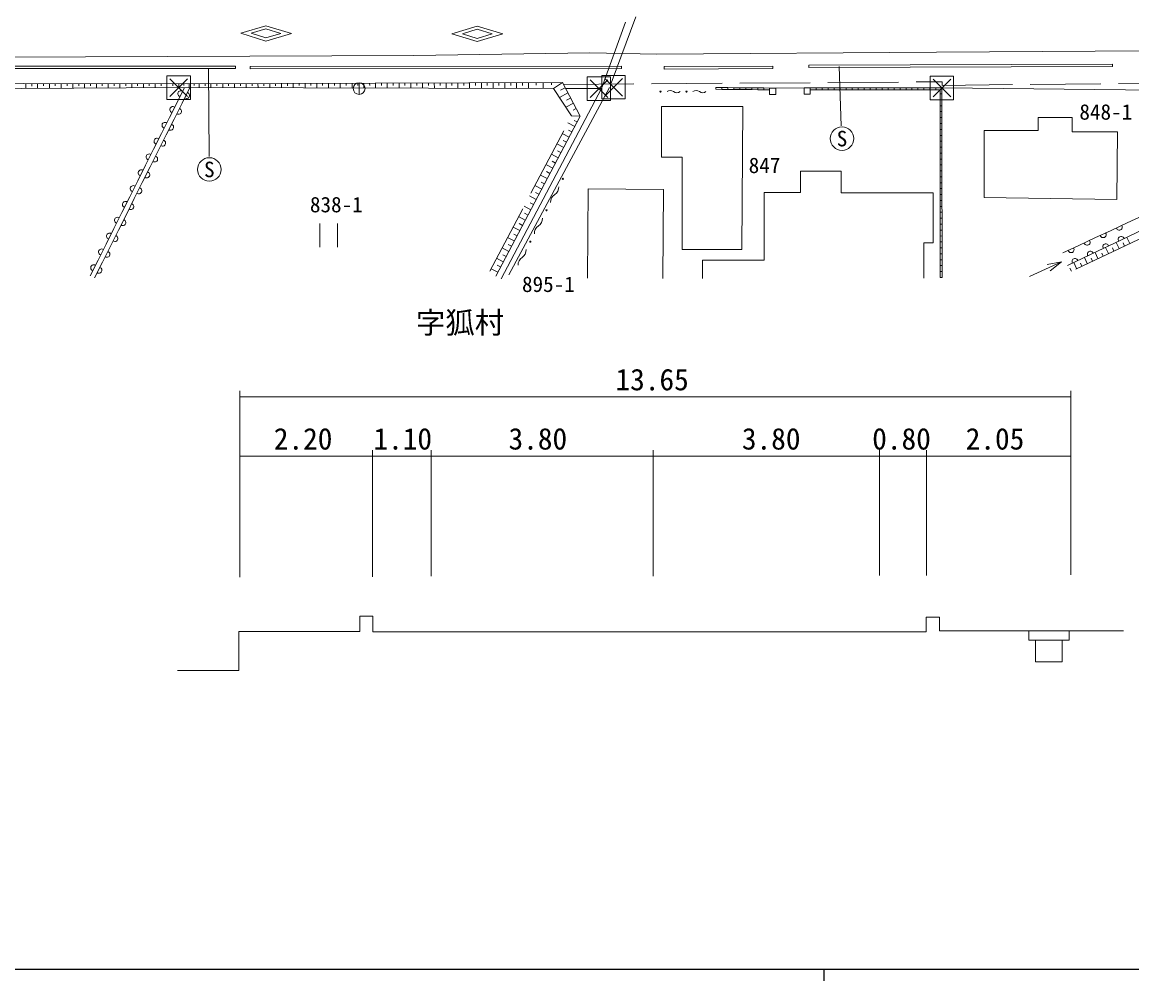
# Model space of a CAD drawing. Units: millimetres, scale not verified. Extents: x 40000 to 680000, y 20000 to 380000.
# Drawn here: x 199811 to 294206, y 204000 to 285534 of the extents above; entities that cross this region are included whole.
import ezdxf
from ezdxf.enums import TextEntityAlignment as Align

# ---------------------------------------------------------------- set-up
doc = ezdxf.new("R2010")
doc.units = ezdxf.units.MM
doc.header["$LTSCALE"] = 1000
doc.linetypes.add('DASHED', pattern=[7.5, 6, -1.5])
for name, color, linetype, lineweight in [('M-BGD', 7, 'Continuous', 13), ('M-BGD-EXST', 7, 'Continuous', 13), ('M-STR-HTXT', 7, 'Continuous', 13), ('M-STR-STRC', 7, 'Continuous', 13), ('M-TTL-BAND', 7, 'Continuous', 25)]:
    doc.layers.add(name, color=color, linetype=linetype, lineweight=lineweight)
doc.layers.add('M-BMK-HTXT', color=7, linetype='Continuous')
doc.styles.add('ＭＳ ゴシック', font='')
doc.styles.get('ＭＳ ゴシック').set_extended_font_data('MS Gothic')

msp = doc.modelspace()

# ---------------------------------------------------------------- linework, layer by layer
at = {"layer": 'M-BGD', "linetype": 'DASHED'}
for p, q in [((249098, 279899), (253972, 293323)), ((254604, 293017), (249783, 279981)), ((245848, 280239), (278065, 280465)), ((278067, 280161), (278065, 280465))]:
    msp.add_line(p, q, dxfattribs=at)
at = {"layer": 'M-BGD'}
for p, q in [((187404, 281814), (217968, 281787)), ((187404, 281614), (217968, 281587)), ((217968, 281787), (217968, 281587)), ((219215, 281769), (250807, 281786)), ((219215, 281769), (219215, 281569)), ((219215, 281569), (250807, 281586)), ((250807, 281786), (250807, 281586)), ((254417, 281752), (263661, 281803)), ((254417, 281752), (254418, 281552)), ((254418, 281552), (263662, 281603)), ((263661, 281803), (263662, 281603)), ((266723, 281871), (292557, 281953)), ((266723, 281871), (266723, 281671)), ((266723, 281671), (292558, 281753)), ((292557, 281953), (292558, 281753)), ((231370, 280353), (231371, 280141)), ((231870, 280355), (231872, 279927)), ((232370, 280357), (232371, 280141)), ((232870, 280359), (232872, 279924)), ((233370, 280360), (233371, 280142)), ((233870, 280362), (233872, 279922)), ((234370, 280364), (234371, 280142)), ((234870, 280365), (234872, 279920)), ((235370, 280367), (235371, 280143)), ((235870, 280369), (235872, 279917)), ((236370, 280371), (236371, 280143)), ((236870, 280372), (236872, 279915)), ((237370, 280374), (237371, 280144)), ((237870, 280376), (237872, 279913)), ((238370, 280377), (238371, 280145)), ((238870, 280379), (238872, 279911)), ((239370, 280381), (239371, 280145)), ((239870, 280383), (239872, 279908)), ((240370, 280384), (240371, 280146)), ((240870, 280386), (240872, 279906)), ((241370, 280388), (241371, 280146)), ((241870, 280390), (241872, 279904)), ((242370, 280391), (242371, 280147)), ((242870, 280393), (242872, 279901)), ((243524, 280184), (243523, 280395)), ((244122, 279899), (244120, 280397)), ((244839, 280196), (244838, 280400)), ((245009, 279896), (245761, 280403)), ((200124, 280316), (200124, 279892)), ((200624, 280315), (200624, 280105)), ((201124, 280314), (201124, 279898)), ((201624, 280313), (201624, 280107)), ((202124, 280312), (202124, 279904)), ((202624, 280311), (202624, 280109)), ((203124, 280311), (203124, 279910)), ((203624, 280310), (203624, 280111)), ((204124, 280309), (204124, 279916)), ((204624, 280308), (204624, 280114)), ((205124, 280307), (205124, 279922)), ((205624, 280307), (205624, 280116)), ((206124, 280306), (206124, 279928)), ((206624, 280305), (206624, 280118)), ((207124, 280304), (207124, 279934)), ((207624, 280303), (207624, 280120)), ((208124, 280303), (208124, 279940)), ((208624, 280302), (208624, 280122)), ((209124, 280301), (209124, 279946)), ((209624, 280300), (209624, 280124)), ((210124, 280299), (210124, 279952)), ((210624, 280299), (210624, 280127)), ((211124, 280298), (211124, 279958)), ((211624, 280297), (211624, 280129)), ((212124, 280296), (212124, 279964)), ((212624, 280295), (212624, 280131)), ((213011, 278760), (213616, 279968)), ((213124, 280294), (213124, 279970)), ((213411, 278650), (214071, 279967)), ((213563, 280154), (213562, 280294)), ((214001, 279968), (214001, 280294)), ((214436, 280146), (214435, 280295)), ((214870, 280297), (214871, 279966)), ((215370, 280298), (215371, 280131)), ((215870, 280300), (215871, 279963)), ((216370, 280302), (216371, 280132)), ((216870, 280304), (216871, 279961)), ((217370, 280305), (217371, 280133)), ((217870, 280307), (217871, 279959)), ((218370, 280309), (218371, 280133)), ((218870, 280310), (218871, 279956)), ((219370, 280312), (219371, 280134)), ((219870, 280314), (219871, 279954)), ((220370, 280316), (220371, 280134)), ((220870, 280317), (220871, 279952)), ((221370, 280319), (221371, 280135)), ((221870, 280321), (221871, 279949)), ((222370, 280322), (222371, 280135)), ((222870, 280324), (222871, 279947)), ((223370, 280326), (223371, 280136)), ((223870, 280328), (223871, 279945)), ((224370, 280329), (224371, 280137)), ((224870, 280331), (224871, 279943)), ((225370, 280333), (225371, 280137)), ((225870, 280335), (225872, 279940)), ((226370, 280336), (226371, 280138)), ((226870, 280338), (226872, 279938)), ((227370, 280340), (227371, 280138)), ((227870, 280341), (227872, 279936)), ((228370, 280343), (228371, 280139)), ((228870, 280345), (228872, 279933)), ((229370, 280347), (229371, 280139)), ((229870, 280348), (229872, 279931)), ((230370, 280350), (230371, 280140)), ((230870, 280352), (230872, 279929)), ((240551, 263696), (249098, 279899)), ((249783, 279981), (241202, 264033)), ((246229, 279519), (245508, 279138)), ((245995, 279961), (245614, 279759)), ((249098, 279899), (246031, 279893)), ((258832, 279975), (258830, 279825)), ((259337, 279820), (258830, 279825)), ((259339, 279970), (258832, 279975)), ((259337, 279820), (259339, 279970)), ((259845, 279816), (259337, 279820)), ((259846, 279966), (259339, 279970)), ((259845, 279816), (259846, 279966)), ((260352, 279811), (259845, 279816)), ((260353, 279961), (259846, 279966)), ((260352, 279811), (260353, 279961)), ((260859, 279806), (260352, 279811)), ((260860, 279956), (260353, 279961)), ((260859, 279806), (260860, 279956)), ((261366, 279801), (260859, 279806)), ((261368, 279951), (260860, 279956)), ((261366, 279801), (261368, 279951)), ((261873, 279796), (261366, 279801)), ((261875, 279946), (261368, 279951)), ((261873, 279796), (261875, 279946)), ((262381, 279792), (261873, 279796)), ((262382, 279942), (261875, 279946)), ((262381, 279792), (262382, 279942)), ((262888, 279787), (262381, 279792)), ((262889, 279937), (262382, 279942)), ((262888, 279787), (262889, 279937)), ((262888, 279787), (263396, 279782)), ((262889, 279937), (263396, 279932)), ((263926, 279932), (263396, 279932)), ((263396, 279932), (263396, 279392)), ((263926, 279932), (266323, 279942)), ((263926, 279392), (263926, 279932)), ((266853, 279942), (266323, 279942)), ((266323, 279942), (266323, 279402)), ((266853, 279402), (266853, 279942)), ((266853, 279792), (266853, 279942)), ((266853, 279942), (267362, 279941)), ((266853, 279792), (267362, 279791)), ((267362, 279791), (267362, 279941)), ((267362, 279941), (267871, 279941)), ((267362, 279791), (267871, 279791)), ((267871, 279791), (267871, 279941)), ((267871, 279941), (268380, 279941)), ((267871, 279791), (268380, 279791)), ((268380, 279791), (268380, 279941)), ((268380, 279941), (268889, 279941)), ((268380, 279791), (268889, 279791)), ((268889, 279791), (268889, 279941)), ((268889, 279941), (269398, 279941)), ((268889, 279791), (269398, 279791)), ((269398, 279791), (269398, 279941)), ((269398, 279941), (269907, 279941)), ((269398, 279791), (269907, 279791)), ((269907, 279791), (269907, 279941)), ((269907, 279941), (270416, 279941)), ((269907, 279791), (270416, 279791)), ((270416, 279791), (270416, 279941)), ((270416, 279941), (270925, 279941)), ((270416, 279791), (270925, 279791)), ((270925, 279791), (270925, 279941)), ((270925, 279941), (271434, 279941)), ((270925, 279791), (271434, 279791)), ((271434, 279791), (271434, 279941)), ((271434, 279941), (271943, 279941)), ((271434, 279791), (271943, 279791)), ((271943, 279791), (271943, 279941)), ((271943, 279941), (272452, 279941)), ((271943, 279791), (272452, 279791)), ((272452, 279791), (272452, 279941)), ((272452, 279941), (272961, 279941)), ((272452, 279791), (272961, 279791)), ((272961, 279791), (272961, 279941)), ((272961, 279941), (273470, 279940)), ((272961, 279791), (273470, 279790)), ((273470, 279790), (273470, 279940)), ((273470, 279940), (273979, 279940)), ((273470, 279790), (273979, 279790)), ((273979, 279790), (273979, 279940)), ((273979, 279940), (274488, 279940)), ((273979, 279790), (274488, 279790)), ((274488, 279790), (274488, 279940)), ((274488, 279940), (274997, 279940)), ((274488, 279790), (274997, 279790)), ((274997, 279790), (274997, 279940)), ((274997, 279940), (275506, 279940)), ((274997, 279790), (275506, 279790)), ((275506, 279790), (275506, 279940)), ((275506, 279940), (276015, 279940)), ((275506, 279790), (276015, 279790)), ((276015, 279790), (276015, 279940)), ((276015, 279940), (276524, 279940)), ((276015, 279790), (276524, 279790)), ((276524, 279790), (276524, 279940)), ((276524, 279940), (277033, 279940)), ((276524, 279790), (277033, 279790)), ((277033, 279790), (277033, 279940)), ((277033, 279940), (277542, 279940)), ((277033, 279790), (277542, 279790)), ((277542, 279790), (277542, 279940)), ((277542, 279940), (278051, 279940)), ((277542, 279790), (277901, 279790)), ((277901, 279790), (278051, 279940)), ((277901, 279436), (277901, 279790)), ((277901, 279436), (278051, 279436)), ((277901, 279436), (277902, 278932)), ((278051, 279940), (307479, 279649)), ((278051, 279940), (278051, 279436)), ((278051, 279436), (278052, 278932)), ((212336, 277414), (213011, 278760)), ((213411, 278650), (212734, 277298)), ((246697, 278635), (246061, 278298)), ((246463, 279077), (246124, 278898)), ((263396, 279392), (263926, 279392)), ((266323, 279402), (266853, 279402)), ((277902, 278932), (278052, 278932)), ((277902, 278932), (277902, 278429)), ((278052, 278932), (278052, 278429)), ((247280, 277533), (246544, 277564)), ((246681, 278052), (246930, 278196)), ((277902, 278429), (278052, 278429)), ((277902, 278429), (277903, 277925)), ((277903, 277925), (278053, 277925)), ((277903, 277925), (277903, 277421)), ((278052, 278429), (278053, 277925)), ((278053, 277925), (278053, 277421)), ((211662, 276068), (212336, 277414)), ((212734, 277298), (212057, 275947)), ((246813, 276649), (246226, 276960)), ((247024, 277049), (246779, 277185)), ((277903, 277421), (278053, 277421)), ((277903, 277421), (277903, 276918)), ((277903, 276918), (278053, 276918)), ((277903, 276918), (277904, 276414)), ((278053, 277421), (278053, 276918)), ((278053, 276918), (278054, 276414)), ((210987, 274722), (211662, 276068)), ((212057, 275947), (211380, 274595)), ((246346, 275765), (245760, 276075)), ((246579, 276207), (246286, 276362)), ((277904, 276414), (278054, 276414)), ((277904, 276414), (277904, 275910)), ((277904, 275910), (278054, 275910)), ((277904, 275910), (277904, 275407)), ((278054, 276414), (278054, 275910)), ((278054, 275910), (278054, 275407)), ((210313, 273376), (210987, 274722)), ((245878, 274881), (245295, 275190)), ((246112, 275323), (245820, 275478)), ((277904, 275407), (278054, 275407)), ((277904, 275407), (277905, 274903)), ((277905, 274903), (278055, 274903)), ((277905, 274903), (277905, 274399)), ((278054, 275407), (278055, 274903)), ((278055, 274903), (278055, 274400)), ((211380, 274595), (210703, 273243)), ((245411, 273997), (244829, 274305)), ((245645, 274439), (245353, 274593)), ((277905, 274399), (278055, 274400)), ((277905, 274399), (277906, 273896)), ((277906, 273896), (278056, 273896)), ((277906, 273896), (277906, 273392)), ((278055, 274400), (278056, 273896)), ((278056, 273896), (278056, 273392)), ((209639, 272030), (210313, 273376)), ((210703, 273243), (210026, 271892)), ((244944, 273113), (244363, 273420)), ((244710, 272671), (244420, 272824)), ((245177, 273555), (244887, 273709)), ((277906, 273392), (278056, 273392)), ((277906, 273392), (277906, 272889)), ((277906, 272889), (278056, 272889)), ((277906, 272889), (277907, 272385)), ((278056, 273392), (278056, 272889)), ((278056, 272889), (278057, 272385)), ((208964, 270684), (209639, 272030)), ((210026, 271892), (209349, 270540)), ((244476, 272229), (243898, 272535)), ((244243, 271787), (243954, 271939)), ((277907, 272385), (278057, 272385)), ((277907, 272385), (277907, 271881)), ((277907, 271881), (278057, 271881)), ((277907, 271881), (277907, 271378)), ((278057, 272385), (278057, 271881)), ((278057, 271881), (278057, 271378)), ((244009, 271345), (243432, 271650)), ((243775, 270903), (243487, 271055)), ((247962, 271356), (247908, 263776)), ((254371, 271311), (247962, 271356)), ((254318, 263731), (254371, 271311)), ((277907, 271378), (278057, 271378)), ((277907, 271378), (277908, 270874)), ((278057, 271378), (278058, 270874)), ((208290, 269338), (208964, 270684)), ((209349, 270540), (208672, 269189)), ((243542, 270461), (242967, 270765)), ((243308, 270019), (243021, 270170)), ((277908, 270874), (278058, 270874)), ((277908, 270874), (277908, 270370)), ((277908, 270370), (278058, 270370)), ((277908, 270370), (277908, 269867)), ((278058, 270874), (278058, 270370)), ((278058, 270370), (278058, 269867)), ((207615, 267992), (208290, 269338)), ((208672, 269189), (207995, 267837)), ((243074, 269577), (242501, 269880)), ((242841, 269134), (242555, 269286)), ((277908, 269867), (278058, 269867)), ((277908, 269867), (277909, 269363)), ((277909, 269363), (278059, 269363)), ((277909, 269363), (277909, 268859)), ((278058, 269867), (278059, 269363)), ((278059, 269363), (278059, 268859)), ((293804, 268455), (295171, 269091)), ((242140, 267808), (241570, 268110)), ((242607, 268692), (242036, 268995)), ((242373, 268250), (242088, 268401)), ((277909, 268859), (278059, 268859)), ((277909, 268859), (277910, 268356)), ((277910, 268356), (278060, 268356)), ((277910, 268356), (277910, 267852)), ((278059, 268859), (278060, 268356)), ((278060, 268356), (278060, 267852)), ((292437, 267819), (293804, 268455)), ((206941, 266646), (207615, 267992)), ((207995, 267837), (207318, 266485)), ((241673, 266924), (241104, 267225)), ((241906, 267366), (241622, 267517)), ((277910, 267852), (278060, 267852)), ((277910, 267852), (277910, 267348)), ((277910, 267348), (278060, 267349)), ((277910, 267348), (277911, 266845)), ((278060, 267852), (278060, 267349)), ((278060, 267349), (278061, 266845)), ((289703, 266546), (291070, 267182)), ((291070, 267182), (292437, 267819)), ((293978, 267325), (292667, 266703)), ((294034, 266710), (293787, 267234)), ((295289, 267947), (293978, 267325)), ((206267, 265300), (206941, 266646)), ((207318, 266485), (206641, 265134)), ((241205, 266040), (240639, 266340)), ((241439, 266482), (241155, 266632)), ((277911, 266845), (278061, 266845)), ((277911, 266845), (277911, 266341)), ((277911, 266341), (278061, 266341)), ((277911, 266341), (277911, 265837)), ((278061, 266845), (278061, 266341)), ((278061, 266341), (278061, 265838)), ((288336, 265910), (289703, 266546)), ((292667, 266703), (291356, 266081)), ((292226, 265856), (291980, 266377)), ((292678, 266070), (292555, 266330)), ((293130, 266283), (292883, 266805)), ((293582, 266497), (293459, 266758)), ((205592, 263953), (206267, 265300)), ((240738, 265156), (240173, 265455)), ((240972, 265598), (240689, 265748)), ((277911, 265837), (278061, 265838)), ((277911, 265837), (277912, 265334)), ((277912, 265334), (278062, 265334)), ((277912, 265334), (277912, 264830)), ((278061, 265838), (278062, 265334)), ((278062, 265334), (278062, 264830)), ((290044, 265459), (288733, 264837)), ((291356, 266081), (290044, 265459)), ((290418, 265001), (290173, 265520)), ((290870, 265215), (290747, 265474)), ((291322, 265429), (291076, 265948)), ((291774, 265642), (291651, 265902)), ((206641, 265134), (205964, 263782)), ((240271, 264272), (239708, 264569)), ((240504, 264714), (240222, 264863)), ((277912, 264830), (278062, 264830)), ((277912, 264830), (277913, 264327)), ((277913, 264327), (278063, 264327)), ((277913, 264327), (277913, 263823)), ((278062, 264830), (278063, 264327)), ((278063, 264327), (278063, 263823)), ((288220, 265147), (285494, 263894)), ((288220, 265147), (287004, 264919)), ((288220, 265147), (287254, 264373)), ((288939, 264619), (289062, 264361)), ((289514, 264574), (289270, 265091)), ((289966, 264788), (289844, 265047)), ((277913, 263823), (278063, 263823))]:
    msp.add_line(p, q, dxfattribs=at)
for points in [[(245761, 280403), (213871, 280293), (185995, 280338)], [(245761, 280403), (247280, 277533), (240094, 263939)], [(186365, 279810), (213119, 279970), (245009, 279896)], [(289436, 264538), (307542, 273094), (328885, 277921), (330482, 279663)], [(257681, 263728), (257681, 265285), (262922, 265285), (262922, 271043), (266009, 271043), (266009, 272856), (269486, 272856), (269486, 271019), (277307, 271019), (277307, 266762), (276507, 266762), (276507, 263753)]]:
    msp.add_lwpolyline(points, dxfattribs=at)
at = {"layer": 'M-BGD', "linetype": 'DASHED'}
for points in [[(278067, 280161), (307481, 280453), (324848, 280697)], [(239595, 264356), (246544, 277564), (245009, 279896)]]:
    msp.add_lwpolyline(points, dxfattribs=at)
at = {"layer": 'M-BGD'}
for points in [[(254195, 278349), (254195, 274066), (255967, 274066), (255967, 266193), (261022, 266193), (261102, 278355)], [(281641, 276317), (281641, 270637), (292922, 270463), (292996, 276211), (289125, 276221), (289125, 277418), (286232, 277418), (286232, 276317)]]:
    msp.add_lwpolyline(points, close=True, dxfattribs=at)
for centre in [(254117, 279626), (256323, 279628), (245802, 272212), (244417, 269538), (243032, 266865)]:
    msp.add_circle(centre, 50, dxfattribs=at)
for centre, radius, start, end in [((213307, 279453), 255, 53.20488, 253.57005), ((213789, 279306), 256, 233.44094, 73.34454), ((254945, 279297), 430, 50.19446, 129.94895), ((255495, 279957), 430, 230.19667, 309.94882), ((257150, 279300), 430, 50.19379, 129.94961), ((257701, 279960), 430, 230.19733, 309.94815), ((212633, 278107), 255, 53.20649, 253.5715), ((213112, 277954), 256, 233.44094, 73.34454), ((211959, 276761), 255, 53.20682, 253.56913), ((212435, 276603), 256, 233.44094, 73.34454), ((211284, 275415), 255, 53.20682, 253.56913), ((211758, 275251), 256, 233.44178, 73.3437), ((210610, 274069), 255, 53.20817, 253.56982), ((211081, 273899), 256, 233.44178, 73.3437), ((209936, 272723), 255, 53.20682, 253.56913), ((210404, 272548), 256, 233.44178, 73.3437), ((209261, 271377), 255, 53.20817, 253.56982), ((209727, 271196), 256, 233.44094, 73.34454), ((244698, 271512), 758, 302.85591, 2.37178), ((208587, 270031), 255, 53.20682, 253.56913), ((209050, 269845), 256, 233.44094, 73.34454), ((245521, 270238), 758, 122.85634, 182.37201), ((207912, 268685), 255, 53.20649, 253.5715), ((208373, 268493), 256, 233.44094, 73.34454), ((244136, 267564), 758, 122.85384, 182.37521), ((243314, 268838), 758, 302.85384, 2.37521), ((293139, 268096), 255, 194.86439, 35.06347), ((207238, 267339), 255, 53.20682, 253.56913), ((207696, 267141), 256, 233.44094, 73.34454), ((291772, 267460), 255, 194.86439, 35.06347), ((293300, 267061), 248, 13.13659, 217.62257), ((206564, 265993), 255, 53.20682, 253.56913), ((241929, 266165), 758, 302.8546, 2.37309), ((289039, 266187), 255, 194.86294, 35.06286), ((290405, 266824), 255, 194.86373, 35.06206), ((291989, 266439), 248, 13.13645, 217.62373), ((207019, 265790), 256, 233.44094, 73.34454), ((242751, 264891), 758, 122.85637, 182.37268), ((289366, 265195), 248, 13.13645, 217.62373), ((290678, 265817), 248, 13.13645, 217.62373), ((205889, 264647), 255, 53.20817, 253.56982), ((206342, 264438), 256, 233.44287, 73.34363)]:
    msp.add_arc(centre, radius, start, end, dxfattribs=at)
at = {"layer": 'M-BGD-EXST'}
for p, q in [((215670, 281630), (215720, 274101)), ((269480, 276728), (269309, 281754)), ((212369, 279220), (213869, 280720)), ((212369, 280720), (213869, 279220)), ((228476, 280389), (228476, 279389)), ((248118, 279135), (249618, 280635)), ((248118, 280635), (249618, 279135)), ((249368, 279256), (250868, 280756)), ((249368, 280756), (250868, 279256)), ((277301, 279190), (278801, 280690)), ((277301, 280690), (278801, 279190)), ((225138, 268398), (225138, 266398)), ((226638, 268398), (226638, 266398))]:
    msp.add_line(p, q, dxfattribs=at)
for points in [[(212119, 278970), (214119, 278970), (214119, 280970), (212119, 280970)], [(247868, 278885), (249868, 278885), (249868, 280885), (247868, 280885)], [(249118, 279006), (251118, 279006), (251118, 281006), (249118, 281006)], [(277051, 278940), (279051, 278940), (279051, 280940), (277051, 280940)]]:
    msp.add_lwpolyline(points, close=True, dxfattribs=at)
for centre, radius in [((228476, 279889), 500), ((269552, 275633), 1000), ((215732, 273009), 1000)]:
    msp.add_circle(centre, radius, dxfattribs=at)
at = {"layer": 'M-STR-HTXT'}
for p, q in [((218316, 254173), (218316, 238339)), ((289014, 238532), (289014, 254173)), ((289014, 253673), (218316, 253673)), ((218316, 248635), (289014, 248635)), ((229615, 238357), (229615, 249135)), ((234614, 238402), (234614, 249135)), ((253488, 238405), (253488, 249135)), ((272734, 238478), (272734, 249135)), ((276728, 238478), (276728, 249135)), ((285458, 232981), (285458, 233774)), ((288864, 233774), (288864, 232961)), ((285458, 232981), (288864, 232961)), ((286006, 231131), (286006, 232978)), ((288277, 231131), (288277, 232965)), ((286006, 231131), (288277, 231131))]:
    msp.add_line(p, q, dxfattribs=at)
msp.add_lwpolyline([(213009, 230382), (218246, 230382), (218246, 233722), (228531, 233722), (228531, 235000), (229644, 235000), (229644, 233681), (276705, 233681), (276705, 234922), (277853, 234922), (277853, 233774), (293502, 233774)], dxfattribs=at)
at = {"layer": 'M-STR-STRC'}
for points in [[(218398, 284590), (220538, 285238), (222717, 284572), (220546, 283924)], [(236374, 284554), (238513, 285201), (240693, 284535), (238521, 283887)], [(219284, 284587), (220537, 284966), (221819, 284575), (220547, 284195)], [(237260, 284551), (238513, 284930), (239794, 284538), (238523, 284158)]]:
    msp.add_lwpolyline(points, close=True, dxfattribs=at)
msp.add_lwpolyline([(72136, 282419), (144550, 282668), (181758, 282592), (187695, 282504), (198226, 282558), (233117, 282703), (248091, 282926), (253794, 282824), (277587, 282972), (327046, 283291), (345951, 283349)], dxfattribs=at)
at = {"layer": 'M-TTL-BAND'}
for p, q in [((40000, 205000), (579000, 205000)), ((268000, 205000), (268000, 204000))]:
    msp.add_line(p, q, dxfattribs=at)

# ---------------------------------------------------------------- texts
at = {"layer": 'M-BGD-EXST', "style": 'ＭＳ ゴシック'}
for p in [(269552, 275633), (215732, 273009)]:
    msp.add_text('S', height=1320, dxfattribs=at).set_placement(p, align=Align.MIDDLE_CENTER)
at = {"layer": 'M-BMK-HTXT', "style": 'ＭＳ ゴシック'}
for s, height, p in [('848-1', 1320, (291993, 277901)), ('847', 1320, (262961, 273360)), ('838-1', 1320, (226535, 270021)), ('895-1', 1320, (244574, 263245)), ('字狐村', 1833, (237058, 259977))]:
    msp.add_text(s, height=height, dxfattribs=at).set_placement(p, align=Align.MIDDLE_CENTER)
at = {"layer": 'M-STR-HTXT', "style": 'ＭＳ ゴシック'}
for s, p in [('13.65', (253399, 253673)), ('2.20', (223709, 248635)), ('1.10', (232184, 248635)), ('3.80', (243677, 248635)), ('3.80', (263528, 248635)), ('0.80', (274615, 248635)), ('2.05', (282567, 248635))]:
    msp.add_text(s, height=1833, dxfattribs=at).set_placement(p, align=Align.BOTTOM_CENTER)

doc.saveas('drawing.dxf')
